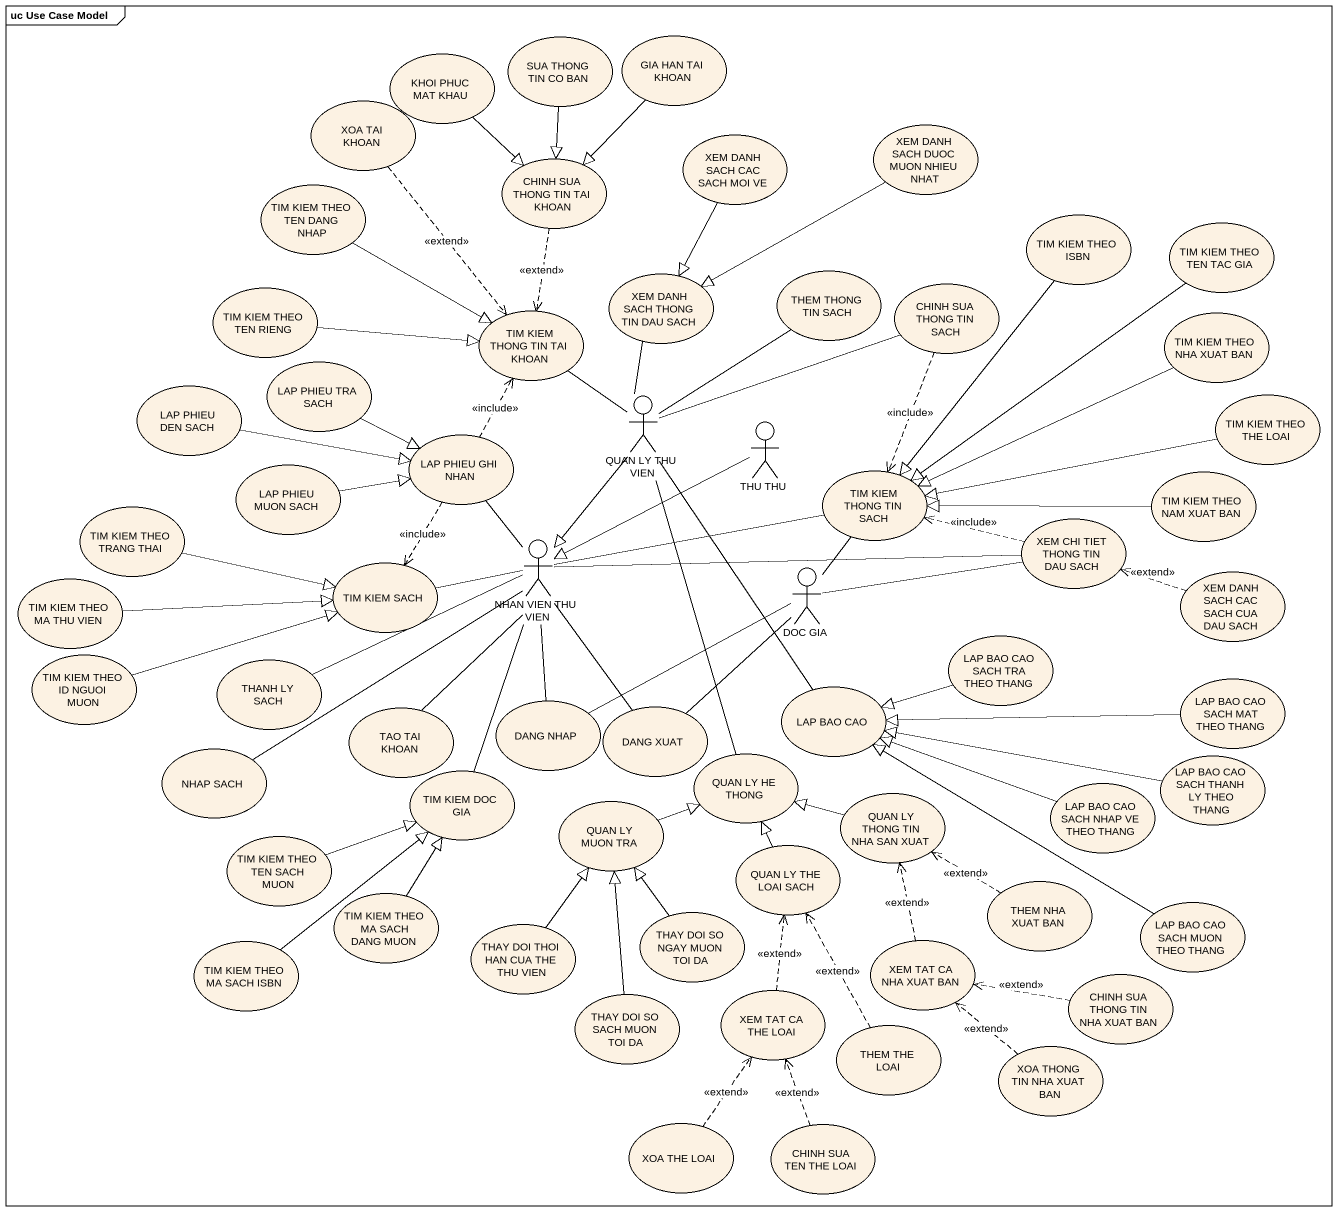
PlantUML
@startuml
mainframe uc Use Case Model
usecase "SUA THONG TIN CO BAN" as SUA_THONG_TIN_CO_BAN
usecase "GIA HAN TAI KHOAN" as GIA_HAN_TAI_KHOAN
usecase "KHOI PHUC MAT KHAU" as KHOI_PHUC_MAT_KHAU
usecase "XOA TAI KHOAN" as XOA_TAI_KHOAN
usecase "XEM DANH SACH DUOC MUON NHIEU NHAT" as XEM_DANH_SACH_DUOC_MUON
usecase "CHINH SUA THONG TIN TAI KHOAN" as CHINH_SUA_THONG_TIN_TAI
usecase "XEM DANH SACH CAC SACH MOI VE" as XEM_DANH_SACH_CAC_SACH_MOI
usecase "TIM KIEM THEO TEN DANG NHAP" as TIM_KIEM_THEO_TEN_DANG_NHAP
usecase "TIM KIEM THEO ISBN" as TIM_KIEM_THEO_ISBN
usecase "TIM KIEM THEO TEN TAC GIA" as TIM_KIEM_THEO_TEN_TAC_GIA
usecase "TIM KIEM THEO TEN RIENG" as TIM_KIEM_THEO_TEN_RIENG
usecase "TIM KIEM THONG TIN TAI KHOAN" as TIM_KIEM_THONG_TIN_TAI_KHOAN
usecase "XEM DANH SACH THONG TIN DAU SACH" as XEM_DANH_SACH_THONG_TIN_DAU
usecase "THEM THONG TIN SACH" as THEM_THONG_TIN_SACH
usecase "CHINH SUA THONG TIN SACH" as CHINH_SUA_THONG_TIN_SACH
usecase "TIM KIEM THEO NHA XUAT BAN" as TIM_KIEM_THEO_NHA_XUAT_BAN
usecase "LAP PHIEU DEN SACH" as LAP_PHIEU_DEN_SACH
usecase "LAP PHIEU TRA SACH" as LAP_PHIEU_TRA_SACH
actor "QUAN LY THU VIEN" as QUAN_LY_THU_VIEN
usecase "TIM KIEM THEO THE LOAI" as TIM_KIEM_THEO_THE_LOAI
usecase "LAP PHIEU GHI NHAN" as LAP_PHIEU_GHI_NHAN
actor "THU THU" as THU_THU
usecase "LAP PHIEU MUON SACH" as LAP_PHIEU_MUON_SACH
usecase "TIM KIEM THONG TIN SACH" as TIM_KIEM_THONG_TIN_SACH
usecase "TIM KIEM THEO NAM XUAT BAN" as TIM_KIEM_THEO_NAM_XUAT_BAN
usecase "TIM KIEM THEO TRANG THAI" as TIM_KIEM_THEO_TRANG_THAI
usecase "XEM CHI TIET THONG TIN DAU SACH" as XEM_CHI_TIET_THONG_TIN_DAU
usecase "TIM KIEM THEO MA THU VIEN" as TIM_KIEM_THEO_MA_THU_VIEN
usecase "TIM KIEM SACH" as TIM_KIEM_SACH
actor "NHAN VIEN THU VIEN" as NHAN_VIEN_THU_VIEN
actor "DOC GIA" as DOC_GIA
usecase "XEM DANH SACH CAC SACH CUA DAU SACH" as XEM_DANH_SACH_CAC_SACH_CUA
usecase "TIM KIEM THEO ID NGUOI MUON" as TIM_KIEM_THEO_ID_NGUOI_MUON
usecase "THANH LY SACH" as THANH_LY_SACH
usecase "LAP BAO CAO SACH TRA THEO THANG" as LAP_BAO_CAO_SACH_TRA_THEO
usecase "TAO TAI KHOAN" as TAO_TAI_KHOAN
usecase "DANG NHAP" as DANG_NHAP
usecase "DANG XUAT" as DANG_XUAT
usecase "LAP BAO CAO" as LAP_BAO_CAO
usecase "LAP BAO CAO SACH MAT THEO THANG" as LAP_BAO_CAO_SACH_MAT_THEO
usecase "NHAP SACH" as NHAP_SACH
usecase "QUAN LY HE THONG" as QUAN_LY_HE_THONG
usecase "LAP BAO CAO SACH THANH LY THEO THANG" as LAP_BAO_CAO_SACH_THANH_LY
usecase "TIM KIEM DOC GIA" as TIM_KIEM_DOC_GIA
usecase "QUAN LY MUON TRA" as QUAN_LY_MUON_TRA
usecase "QUAN LY THONG TIN NHA SAN XUAT" as QUAN_LY_THONG_TIN_NHA_SAN
usecase "LAP BAO CAO SACH NHAP VE THEO THANG" as LAP_BAO_CAO_SACH_NHAP_VE
usecase "TIM KIEM THEO TEN SACH MUON" as TIM_KIEM_THEO_TEN_SACH_MUON
usecase "QUAN LY THE LOAI SACH" as QUAN_LY_THE_LOAI_SACH
usecase "TIM KIEM THEO MA SACH DANG MUON" as TIM_KIEM_THEO_MA_SACH_DANG
usecase "THEM NHA XUAT BAN" as THEM_NHA_XUAT_BAN
usecase "TIM KIEM THEO MA SACH ISBN" as TIM_KIEM_THEO_MA_SACH_ISBN
usecase "THAY DOI THOI HAN CUA THE THU VIEN" as THAY_DOI_THOI_HAN_CUA_THE
usecase "THAY DOI SO NGAY MUON TOI DA" as THAY_DOI_SO_NGAY_MUON_TOI_DA
usecase "XEM TAT CA NHA XUAT BAN" as XEM_TAT_CA_NHA_XUAT_BAN
usecase "LAP BAO CAO SACH MUON THEO THANG" as LAP_BAO_CAO_SACH_MUON_THEO
usecase "CHINH SUA THONG TIN NHA XUAT BAN" as CHINH_SUA_THONG_TIN_NHA
usecase "THAY DOI SO SACH MUON TOI DA" as THAY_DOI_SO_SACH_MUON_TOI_DA
usecase "XEM TAT CA THE LOAI" as XEM_TAT_CA_THE_LOAI
usecase "THEM THE LOAI" as THEM_THE_LOAI
usecase "XOA THONG TIN NHA XUAT BAN" as XOA_THONG_TIN_NHA_XUAT_BAN
usecase "XOA THE LOAI" as XOA_THE_LOAI
usecase "CHINH SUA TEN THE LOAI" as CHINH_SUA_TEN_THE_LOAI
SUA_THONG_TIN_CO_BAN --|> CHINH_SUA_THONG_TIN_TAI
GIA_HAN_TAI_KHOAN --|> CHINH_SUA_THONG_TIN_TAI
KHOI_PHUC_MAT_KHAU --|> CHINH_SUA_THONG_TIN_TAI
XOA_TAI_KHOAN ..> TIM_KIEM_THONG_TIN_TAI_KHOAN : <<extend>>
XEM_DANH_SACH_DUOC_MUON -left-|> XEM_DANH_SACH_THONG_TIN_DAU
CHINH_SUA_THONG_TIN_TAI ..> TIM_KIEM_THONG_TIN_TAI_KHOAN : <<extend>>
XEM_DANH_SACH_CAC_SACH_MOI --|> XEM_DANH_SACH_THONG_TIN_DAU
TIM_KIEM_THEO_TEN_DANG_NHAP -right-|> TIM_KIEM_THONG_TIN_TAI_KHOAN
TIM_KIEM_THEO_ISBN --|> TIM_KIEM_THONG_TIN_SACH
TIM_KIEM_THEO_TEN_TAC_GIA --|> TIM_KIEM_THONG_TIN_SACH
TIM_KIEM_THEO_TEN_RIENG -right-|> TIM_KIEM_THONG_TIN_TAI_KHOAN
CHINH_SUA_THONG_TIN_SACH ..> TIM_KIEM_THONG_TIN_SACH : <<include>>
TIM_KIEM_THEO_NHA_XUAT_BAN -left-|> TIM_KIEM_THONG_TIN_SACH
LAP_PHIEU_DEN_SACH -right-|> LAP_PHIEU_GHI_NHAN
LAP_PHIEU_TRA_SACH -right-|> LAP_PHIEU_GHI_NHAN
QUAN_LY_THU_VIEN -up- TIM_KIEM_THONG_TIN_TAI_KHOAN
QUAN_LY_THU_VIEN -up- XEM_DANH_SACH_THONG_TIN_DAU
QUAN_LY_THU_VIEN -up- THEM_THONG_TIN_SACH
QUAN_LY_THU_VIEN -right- CHINH_SUA_THONG_TIN_SACH
QUAN_LY_THU_VIEN --|> NHAN_VIEN_THU_VIEN
QUAN_LY_THU_VIEN -- LAP_BAO_CAO
QUAN_LY_THU_VIEN -- QUAN_LY_HE_THONG
TIM_KIEM_THEO_THE_LOAI -left-|> TIM_KIEM_THONG_TIN_SACH
LAP_PHIEU_GHI_NHAN .up.> TIM_KIEM_THONG_TIN_TAI_KHOAN : <<include>>
LAP_PHIEU_GHI_NHAN ..> TIM_KIEM_SACH : <<include>>
LAP_PHIEU_GHI_NHAN -- NHAN_VIEN_THU_VIEN
THU_THU -left-|> NHAN_VIEN_THU_VIEN
LAP_PHIEU_MUON_SACH -right-|> LAP_PHIEU_GHI_NHAN
TIM_KIEM_THEO_NAM_XUAT_BAN -left-|> TIM_KIEM_THONG_TIN_SACH
TIM_KIEM_THEO_TRANG_THAI -right-|> TIM_KIEM_SACH
XEM_CHI_TIET_THONG_TIN_DAU .left.> TIM_KIEM_THONG_TIN_SACH : <<include>>
TIM_KIEM_THEO_MA_THU_VIEN -right-|> TIM_KIEM_SACH
TIM_KIEM_SACH -right- NHAN_VIEN_THU_VIEN
NHAN_VIEN_THU_VIEN -right- TIM_KIEM_THONG_TIN_SACH
NHAN_VIEN_THU_VIEN -right- XEM_CHI_TIET_THONG_TIN_DAU
NHAN_VIEN_THU_VIEN -- TAO_TAI_KHOAN
NHAN_VIEN_THU_VIEN -- DANG_NHAP
NHAN_VIEN_THU_VIEN -- DANG_XUAT
NHAN_VIEN_THU_VIEN -- NHAP_SACH
NHAN_VIEN_THU_VIEN -- TIM_KIEM_DOC_GIA
DOC_GIA -up- TIM_KIEM_THONG_TIN_SACH
DOC_GIA -right- XEM_CHI_TIET_THONG_TIN_DAU
DOC_GIA -left- DANG_NHAP
DOC_GIA -- DANG_XUAT
XEM_DANH_SACH_CAC_SACH_CUA .left.> XEM_CHI_TIET_THONG_TIN_DAU : <<extend>>
TIM_KIEM_THEO_ID_NGUOI_MUON -right-|> TIM_KIEM_SACH
THANH_LY_SACH -right- NHAN_VIEN_THU_VIEN
LAP_BAO_CAO_SACH_TRA_THEO -left-|> LAP_BAO_CAO
LAP_BAO_CAO_SACH_MAT_THEO -left-|> LAP_BAO_CAO
LAP_BAO_CAO_SACH_THANH_LY -left-|> LAP_BAO_CAO
QUAN_LY_MUON_TRA -right-|> QUAN_LY_HE_THONG
QUAN_LY_THONG_TIN_NHA_SAN -left-|> QUAN_LY_HE_THONG
LAP_BAO_CAO_SACH_NHAP_VE -left-|> LAP_BAO_CAO
TIM_KIEM_THEO_TEN_SACH_MUON -right-|> TIM_KIEM_DOC_GIA
QUAN_LY_THE_LOAI_SACH -up-|> QUAN_LY_HE_THONG
TIM_KIEM_THEO_MA_SACH_DANG -up-|> TIM_KIEM_DOC_GIA
THEM_NHA_XUAT_BAN .left.> QUAN_LY_THONG_TIN_NHA_SAN : <<extend>>
TIM_KIEM_THEO_MA_SACH_ISBN -up-|> TIM_KIEM_DOC_GIA
THAY_DOI_THOI_HAN_CUA_THE -up-|> QUAN_LY_MUON_TRA
THAY_DOI_SO_NGAY_MUON_TOI_DA -up-|> QUAN_LY_MUON_TRA
XEM_TAT_CA_NHA_XUAT_BAN .up.> QUAN_LY_THONG_TIN_NHA_SAN : <<extend>>
LAP_BAO_CAO_SACH_MUON_THEO -up-|> LAP_BAO_CAO
CHINH_SUA_THONG_TIN_NHA .left.> XEM_TAT_CA_NHA_XUAT_BAN : <<extend>>
THAY_DOI_SO_SACH_MUON_TOI_DA -up-|> QUAN_LY_MUON_TRA
XEM_TAT_CA_THE_LOAI .up.> QUAN_LY_THE_LOAI_SACH : <<extend>>
THEM_THE_LOAI .up.> QUAN_LY_THE_LOAI_SACH : <<extend>>
XOA_THONG_TIN_NHA_XUAT_BAN .up.> XEM_TAT_CA_NHA_XUAT_BAN : <<extend>>
XOA_THE_LOAI .up.> XEM_TAT_CA_THE_LOAI : <<extend>>
CHINH_SUA_TEN_THE_LOAI .up.> XEM_TAT_CA_THE_LOAI : <<extend>>
@enduml
